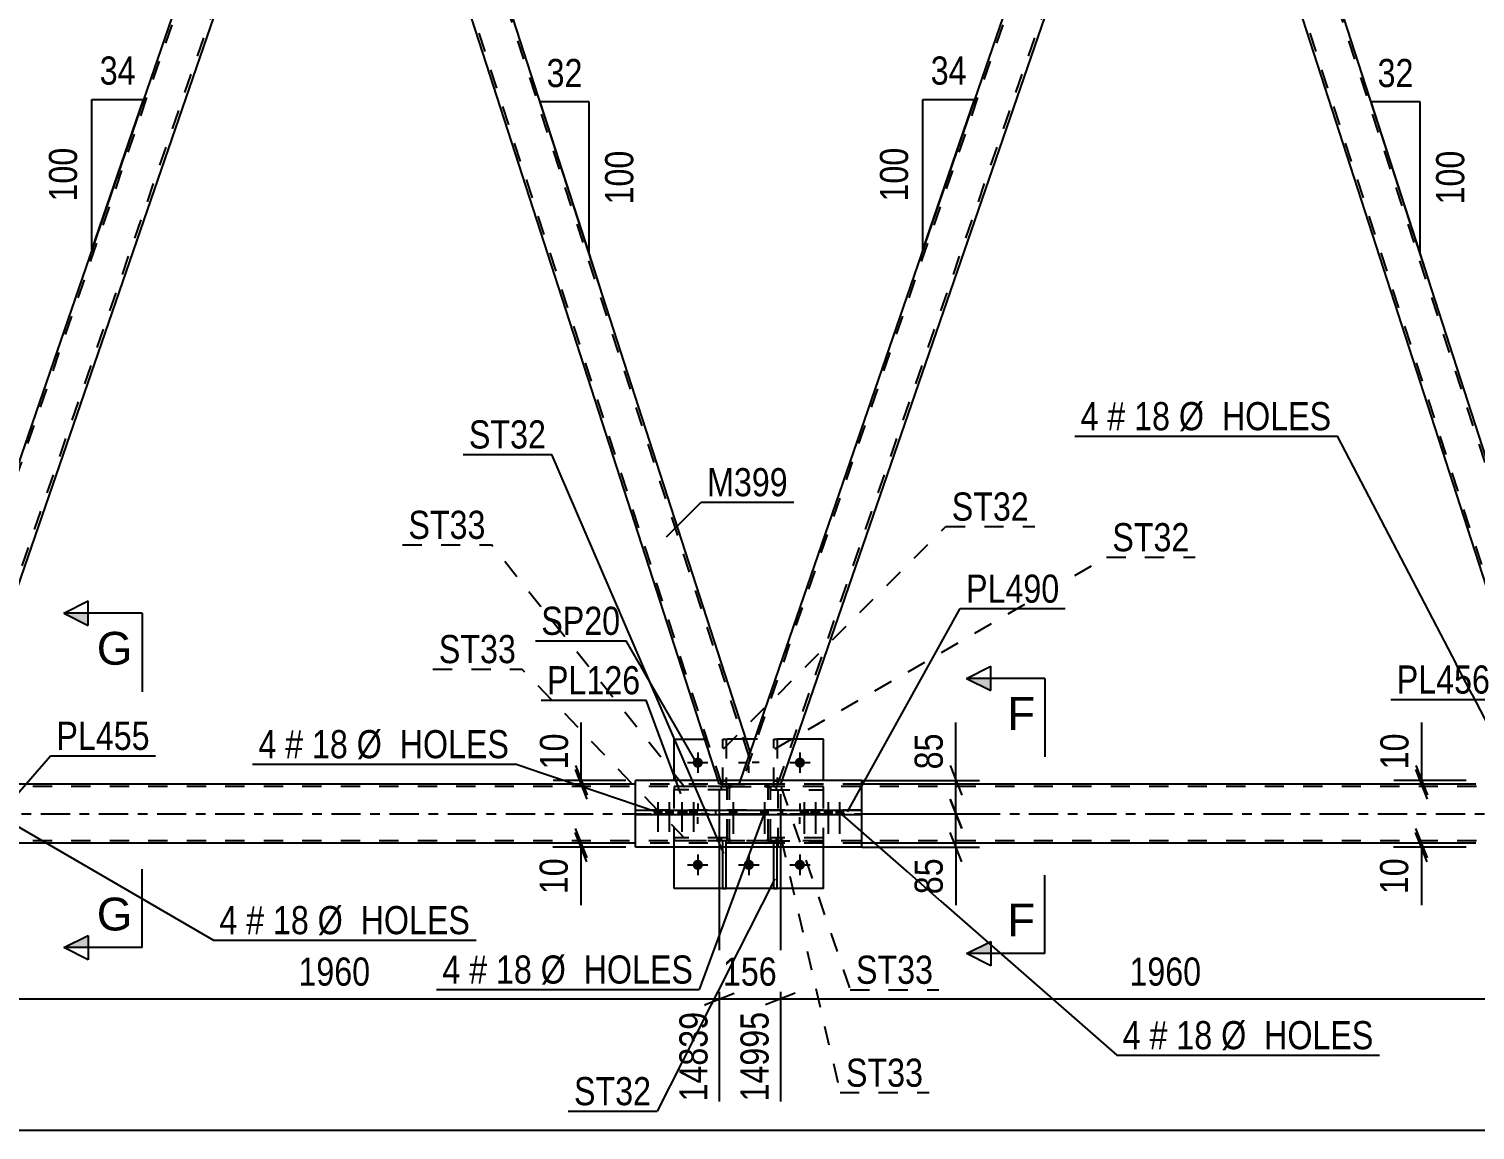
# Model space of a CAD drawing. Header units: millimetres. Extents: x -110 to 731, y -430 to 164.
# Drawn here: x 432 to 579.3, y -159 to -46.9 of the extents above; entities that cross this region are included whole.
import ezdxf

# ---------------------------------------------------------------- set-up
doc = ezdxf.new("R2010")
doc.units = ezdxf.units.MM
doc.linetypes.add('DXK_LINE_DOT2', pattern=[3.9198, 1.9599, -1.9599])
doc.linetypes.add('DXK_LINE_DOT3', pattern=[5.9187, 2.979, -0.9799, 0.9799, -0.9799])
doc.styles.add('Arial', font='ARIAL.TTF', dxfattribs={"height": 0.2})
doc.styles.add('Arial Narrow', font='ARIALN.TTF', dxfattribs={"height": 0.2})

# ---------------------------------------------------------------- blocks, each defined once
blk = doc.blocks.new('Part-570343290-41626 - 41617')
at = {"color": 7, "linetype": 'DXK_LINE_DOT2'}
for p, q in [((461.89, -2), (419.97, -123.78)), ((423.69, -123.78), (465.61, -2)), ((461.5, -2.41), (461.64, -2)), ((461.64, -2), (465.87, -2)), ((465.87, -2), (464.38, -6.32)), ((420.85, -120.47), (419.71, -123.78)), ((424.08, -123.38), (423.94, -123.78)), ((423.94, -123.78), (419.71, -123.78))]:
    blk.add_line(p, q, dxfattribs=at)
at = {"color": 2, "linetype": 'Continuous'}
for p, q in [((461.5, -2.41), (420.85, -120.47)), ((464.38, -6.32), (424.08, -123.38))]:
    blk.add_line(p, q, dxfattribs=at)
blk = doc.blocks.new('Part-570343290-41627 - 41617')
at = {"color": 2, "linetype": 'Continuous'}
for p, q in [((465.73, -2.41), (464.38, -6.32)), ((505.46, -120.47), (467.32, -2.41)), ((502.2, -123.38), (464.38, -6.32)), ((505.46, -120.47), (505.3, -120.94)), ((505.3, -120.94), (504.46, -123.38))]:
    blk.add_line(p, q, dxfattribs=at)
at = {"color": 7, "linetype": 'DXK_LINE_DOT2'}
for p, q in [((465.87, -2), (465.73, -2.41)), ((467.19, -2), (465.87, -2)), ((505.33, -120.85), (466.93, -2)), ((467.32, -2.41), (467.19, -2)), ((502.58, -123.78), (464.51, -5.95)), ((505.3, -120.94), (505.44, -120.53)), ((502.33, -123.78), (502.2, -123.38)), ((504.46, -123.38), (504.32, -123.78)), ((504.32, -123.78), (502.33, -123.78))]:
    blk.add_line(p, q, dxfattribs=at)
blk = doc.blocks.new('Part-570343290-41628 - 41617')
at = {"color": 7, "linetype": 'DXK_LINE_DOT2'}
for p, q in [((546.5, -2), (504.57, -123.78)), ((508.3, -123.78), (550.22, -2)), ((546.11, -2.41), (546.25, -2)), ((546.25, -2), (550.48, -2)), ((550.48, -2), (548.99, -6.32)), ((505.46, -120.47), (504.32, -123.78)), ((508.69, -123.38), (508.55, -123.78)), ((508.55, -123.78), (504.32, -123.78))]:
    blk.add_line(p, q, dxfattribs=at)
at = {"color": 2, "linetype": 'Continuous'}
for p, q in [((546.11, -2.41), (505.46, -120.47)), ((548.99, -6.32), (508.69, -123.38))]:
    blk.add_line(p, q, dxfattribs=at)
blk = doc.blocks.new('Part-570343290-41629 - 41617')
at = {"color": 2, "linetype": 'Continuous'}
for p, q in [((550.34, -2.41), (548.99, -6.32)), ((590.07, -120.47), (551.93, -2.41)), ((586.81, -123.38), (548.99, -6.32)), ((590.07, -120.47), (589.91, -120.94)), ((589.91, -120.94), (589.07, -123.38))]:
    blk.add_line(p, q, dxfattribs=at)
at = {"color": 7, "linetype": 'DXK_LINE_DOT2'}
for p, q in [((550.48, -2), (550.34, -2.41)), ((551.79, -2), (550.48, -2)), ((589.94, -120.85), (551.54, -2)), ((551.93, -2.41), (551.79, -2)), ((587.19, -123.78), (549.12, -5.95)), ((589.91, -120.94), (590.05, -120.53)), ((586.94, -123.78), (586.81, -123.38)), ((589.07, -123.38), (588.93, -123.78)), ((588.93, -123.78), (586.94, -123.78))]:
    blk.add_line(p, q, dxfattribs=at)
blk = doc.blocks.new('Part-570343290-41744 - 41617')
at = {"color": 7, "linetype": 'DXK_LINE_DOT2'}
for p, q in [((508.34, -123.38), (502.34, -123.38)), ((502.34, -130.18), (502.34, -123.38)), ((508.34, -130.18), (508.34, -123.38)), ((508.34, -130.18), (502.34, -130.18))]:
    blk.add_line(p, q, dxfattribs=at)
blk = doc.blocks.new('Part-570343290-41633 - 41617')
at = {"color": 7, "linetype": 'DXK_LINE_DOT2'}
for p, q in [((657.82, -124.02), (-46.17, -124.02)), ((516.86, -123.78), (493.8, -123.78)), ((657.82, -129.54), (-46.17, -129.54)), ((516.86, -129.78), (493.8, -129.78))]:
    blk.add_line(p, q, dxfattribs=at)
at = {"color": 2, "linetype": 'Continuous'}
for p, q in [((493.8, -123.78), (430.74, -123.78)), ((579.37, -123.78), (516.86, -123.78)), ((493.8, -129.78), (430.74, -129.78)), ((579.37, -129.78), (516.86, -129.78))]:
    blk.add_line(p, q, dxfattribs=at)
at = {"color": 7, "linetype": 'DXK_LINE_DOT3'}
blk.add_line((-46.17, -126.78), (657.82, -126.78), dxfattribs=at)
blk = doc.blocks.new('Bolt-570343290-41828 - 41617')
at = {"linetype": 'Continuous'}
for points in [[(511.33, -126.41), (510.61, -126.41), (510.61, -126.89), (511.33, -126.89)], [(512.5, -126.41), (511.78, -126.41), (511.78, -126.89), (512.5, -126.89)], [(513.78, -126.41), (513.06, -126.41), (513.06, -126.89), (513.78, -126.89)], [(514.94, -126.41), (514.22, -126.41), (514.22, -126.89), (514.94, -126.89)]]:
    blk.add_hatch(color=1, dxfattribs=at).paths.add_polyline_path(points)
at = {"color": 1, "linetype": 'Continuous'}
for p, q in [((510.61, -126.41), (510.61, -126.89)), ((510.97, -125.61), (510.97, -128.81)), ((511.33, -126.41), (511.33, -126.89)), ((511.78, -126.41), (511.78, -126.89)), ((512.14, -125.61), (512.14, -128.81)), ((512.5, -126.41), (512.5, -126.89)), ((513.06, -126.41), (513.06, -126.89)), ((513.42, -125.61), (513.42, -128.81)), ((513.78, -126.41), (513.78, -126.89)), ((514.22, -126.41), (514.22, -126.89)), ((514.58, -125.61), (514.58, -128.81)), ((514.94, -126.41), (514.94, -126.89))]:
    blk.add_line(p, q, dxfattribs=at)
blk = doc.blocks.new('Part-570343290-41699 - 41617')
at = {"color": 2, "linetype": 'Continuous'}
for p, q in [((516.86, -123.38), (493.8, -123.38)), ((493.8, -126.41), (493.8, -123.38)), ((516.86, -126.41), (516.86, -123.38)), ((493.8, -130.18), (493.8, -126.89)), ((516.86, -130.18), (516.86, -126.89)), ((516.86, -130.18), (493.8, -130.18))]:
    blk.add_line(p, q, dxfattribs=at)
at = {"color": 7, "linetype": 'DXK_LINE_DOT2'}
for p, q in [((493.8, -126.89), (493.8, -126.41)), ((516.86, -126.89), (516.86, -126.41))]:
    blk.add_line(p, q, dxfattribs=at)
blk = doc.blocks.new('Part-570343290-41660 - 41617')
at = {"color": 7, "linetype": 'DXK_LINE_DOT2'}
for p, q in [((503.14, -124.26), (503.18, -124.08)), ((503.18, -124.08), (503.14, -124.26)), ((503.14, -129.3), (503.14, -124.26)), ((503.38, -124.26), (503.4, -124.17)), ((503.38, -129.3), (503.38, -124.26)), ((503.4, -124.17), (503.45, -124.09)), ((503.44, -123.82), (503.62, -123.78)), ((503.62, -123.78), (503.44, -123.82)), ((503.45, -124.09), (503.53, -124.04)), ((503.53, -124.04), (503.62, -124.02)), ((507.06, -123.78), (503.62, -123.78)), ((503.62, -124.02), (507.06, -124.02)), ((507.06, -123.78), (507.25, -123.82)), ((507.25, -123.82), (507.06, -123.78)), ((507.06, -124.02), (507.15, -124.04)), ((507.15, -124.04), (507.23, -124.09)), ((507.23, -124.09), (507.28, -124.17)), ((507.28, -124.17), (507.3, -124.26)), ((507.3, -129.3), (507.3, -124.26)), ((507.51, -124.08), (507.54, -124.26)), ((507.54, -124.26), (507.51, -124.08)), ((507.54, -129.3), (507.54, -124.26)), ((503.18, -129.49), (503.14, -129.3)), ((503.14, -129.3), (503.18, -129.49)), ((503.4, -129.4), (503.38, -129.3)), ((503.45, -129.47), (503.4, -129.4)), ((503.53, -129.53), (503.45, -129.47)), ((503.62, -129.54), (503.53, -129.53)), ((507.06, -129.54), (503.62, -129.54)), ((507.15, -129.52), (507.06, -129.54)), ((507.23, -129.47), (507.15, -129.52)), ((507.28, -129.39), (507.23, -129.47)), ((507.3, -129.3), (507.28, -129.39)), ((507.54, -129.3), (507.51, -129.49)), ((507.51, -129.49), (507.54, -129.3)), ((503.62, -129.78), (503.44, -129.75)), ((503.44, -129.75), (503.62, -129.78)), ((507.06, -129.78), (503.62, -129.78)), ((507.25, -129.75), (507.06, -129.78)), ((507.06, -129.78), (507.25, -129.75))]:
    blk.add_line(p, q, dxfattribs=at)
at = {"color": 7, "linetype": 'DXK_LINE_DOT3'}
blk.add_line((505.34, -126.78), (505.34, -126.78), dxfattribs=at)
at = {"color": 7, "linetype": 'DXK_LINE_DOT2'}
for centre, start, end in [((503.62, -124.26), 112.5057, 157.5057), ((503.62, -124.26), 112.5057, 157.5057), ((507.06, -124.26), 22.5057, 67.5057), ((507.06, -124.26), 22.5057, 67.5057), ((503.62, -129.3), 202.5057, 247.5057), ((503.62, -129.3), 202.5057, 247.5057), ((507.06, -129.3), 292.5057, 337.5057), ((507.06, -129.3), 292.5057, 337.5057)]:
    blk.add_arc(centre, 0.48, start, end, dxfattribs=at)
blk = doc.blocks.new('Part-570343290-41662 - 41617')
at = {"color": 7, "linetype": 'DXK_LINE_DOT2'}
for p, q in [((503.02, -129.55), (502.7, -129.55)), ((502.7, -130.18), (502.7, -129.55)), ((503.02, -130.18), (503.02, -129.55)), ((502.7, -130.15), (503.02, -130.15))]:
    blk.add_line(p, q, dxfattribs=at)
at = {"color": 2, "linetype": 'Continuous'}
for p, q in [((502.7, -134.38), (502.7, -130.18)), ((503.02, -134.38), (503.02, -130.18)), ((502.7, -134.38), (503.02, -134.38))]:
    blk.add_line(p, q, dxfattribs=at)
blk = doc.blocks.new('Part-570343290-41663 - 41617')
at = {"color": 7, "linetype": 'DXK_LINE_DOT2'}
for p, q in [((508.22, -129.55), (507.9, -129.55)), ((507.9, -130.18), (507.9, -129.55)), ((508.22, -130.18), (508.22, -129.55)), ((507.9, -130.15), (508.22, -130.15))]:
    blk.add_line(p, q, dxfattribs=at)
at = {"color": 2, "linetype": 'Continuous'}
for p, q in [((507.9, -134.38), (507.9, -130.18)), ((508.22, -134.38), (508.22, -130.18)), ((507.9, -134.38), (508.22, -134.38))]:
    blk.add_line(p, q, dxfattribs=at)
blk = doc.blocks.new('Part-570343290-41664 - 41617')
at = {"color": 7, "linetype": 'DXK_LINE_DOT2'}
for p, q in [((502.7, -124.03), (502.7, -119.18)), ((502.7, -119.18), (503.02, -119.18)), ((503.02, -119.18), (503.02, -124.03)), ((502.7, -123.43), (503.02, -123.43)), ((503.02, -124.03), (502.7, -124.03))]:
    blk.add_line(p, q, dxfattribs=at)
blk = doc.blocks.new('Part-570343290-41665 - 41617')
at = {"color": 7, "linetype": 'DXK_LINE_DOT2'}
for p, q in [((507.9, -124.03), (507.9, -119.18)), ((507.9, -119.18), (508.22, -119.18)), ((508.22, -119.18), (508.22, -124.03)), ((507.9, -123.43), (508.22, -123.43)), ((508.22, -124.03), (507.9, -124.03))]:
    blk.add_line(p, q, dxfattribs=at)
blk = doc.blocks.new('Part-570343290-41666 - 41617')
at = {"color": 7, "linetype": 'DXK_LINE_DOT2'}
for p, q in [((503.14, -129.22), (497.74, -129.22)), ((497.74, -129.22), (497.74, -129.54)), ((503.14, -129.54), (497.74, -129.54)), ((502.54, -129.54), (502.54, -129.22)), ((503.14, -129.54), (503.14, -129.22))]:
    blk.add_line(p, q, dxfattribs=at)
blk = doc.blocks.new('Part-570343290-41667 - 41617')
at = {"color": 7, "linetype": 'DXK_LINE_DOT2'}
for p, q in [((503.14, -124.02), (497.74, -124.02)), ((497.74, -124.02), (497.74, -124.34)), ((503.14, -124.34), (497.74, -124.34)), ((502.54, -124.34), (502.54, -124.02)), ((503.14, -124.34), (503.14, -124.02))]:
    blk.add_line(p, q, dxfattribs=at)
blk = doc.blocks.new('Part-570343290-41668 - 41617')
at = {"color": 7, "linetype": 'DXK_LINE_DOT2'}
for p, q in [((512.94, -129.22), (507.54, -129.22)), ((507.54, -129.22), (507.54, -129.54)), ((507.54, -129.54), (512.94, -129.54)), ((508.14, -129.54), (508.14, -129.22)), ((512.94, -129.54), (512.94, -129.22))]:
    blk.add_line(p, q, dxfattribs=at)
blk = doc.blocks.new('Part-570343290-41669 - 41617')
at = {"color": 7, "linetype": 'DXK_LINE_DOT2'}
for p, q in [((512.94, -124.02), (507.54, -124.02)), ((507.54, -124.02), (507.54, -124.34)), ((507.54, -124.34), (512.94, -124.34)), ((508.14, -124.34), (508.14, -124.02)), ((512.94, -124.34), (512.94, -124.02))]:
    blk.add_line(p, q, dxfattribs=at)
blk = doc.blocks.new('Part-570343290-41670 - 41617')
at = {"color": 2, "linetype": 'Continuous'}
for p, q in [((497.74, -123.38), (497.74, -119.18)), ((497.74, -119.18), (500.84, -119.18)), ((505.9, -119.18), (505.05, -119.18)), ((512.94, -119.18), (510.14, -119.18)), ((512.94, -123.38), (512.94, -119.18)), ((497.74, -134.38), (497.74, -130.18)), ((512.94, -134.38), (512.94, -130.18)), ((512.94, -134.38), (497.74, -134.38))]:
    blk.add_line(p, q, dxfattribs=at)
at = {"color": 7, "linetype": 'DXK_LINE_DOT2'}
for p, q in [((505.05, -119.18), (500.84, -119.18)), ((510.14, -119.18), (505.9, -119.18)), ((497.74, -130.18), (497.74, -123.38)), ((512.94, -130.18), (512.94, -123.38))]:
    blk.add_line(p, q, dxfattribs=at)
blk = doc.blocks.new('Bolt-570343290-41826 - 41617')
at = {"linetype": 'Continuous'}
for points in [[(496.44, -126.41), (495.72, -126.41), (495.72, -126.89), (496.44, -126.89)], [(497.6, -126.41), (496.88, -126.41), (496.88, -126.89), (497.6, -126.89)], [(498.88, -126.41), (498.16, -126.41), (498.16, -126.89), (498.88, -126.89)], [(500.05, -126.41), (499.33, -126.41), (499.33, -126.89), (500.05, -126.89)]]:
    blk.add_hatch(color=1, dxfattribs=at).paths.add_polyline_path(points)
at = {"color": 1, "linetype": 'Continuous'}
for p, q in [((495.72, -126.41), (495.72, -126.89)), ((496.08, -125.61), (496.08, -128.61)), ((496.44, -126.41), (496.44, -126.89)), ((496.88, -126.41), (496.88, -126.89)), ((497.24, -125.61), (497.24, -128.61)), ((497.6, -126.41), (497.6, -126.89)), ((498.16, -126.41), (498.16, -126.89)), ((498.52, -125.61), (498.52, -128.61)), ((498.88, -126.41), (498.88, -126.89)), ((499.33, -126.41), (499.33, -126.89)), ((499.69, -125.61), (499.69, -128.61)), ((500.05, -126.41), (500.05, -126.89))]:
    blk.add_line(p, q, dxfattribs=at)
blk = doc.blocks.new('Part-570343290-41759 - 41617')
at = {"color": 2, "linetype": 'Continuous'}
for p, q in [((493.8, -126.41), (493.8, -126.41)), ((493.8, -126.41), (498.99, -126.41)), ((493.8, -126.89), (493.8, -126.41)), ((498.99, -126.41), (501.93, -126.41)), ((498.99, -126.41), (498.99, -126.89)), ((501.93, -126.41), (508.73, -126.41)), ((501.93, -126.41), (501.93, -126.89)), ((508.73, -126.41), (511.67, -126.41)), ((508.73, -126.41), (508.73, -126.89)), ((511.67, -126.41), (516.86, -126.41)), ((511.67, -126.41), (511.67, -126.89)), ((516.86, -126.89), (516.86, -126.41)), ((498.99, -126.89), (493.8, -126.89)), ((516.86, -126.89), (498.99, -126.89)), ((501.93, -126.89), (498.99, -126.89)), ((508.73, -126.89), (501.93, -126.89)), ((511.67, -126.89), (508.73, -126.89)), ((516.86, -126.89), (511.67, -126.89))]:
    blk.add_line(p, q, dxfattribs=at)
at = {"color": 7, "linetype": 'DXK_LINE_DOT2'}
for p, q in [((516.86, -126.41), (493.8, -126.41)), ((516.86, -126.41), (516.86, -126.41)), ((493.8, -126.89), (493.8, -126.89)), ((498.99, -126.89), (493.8, -126.89)), ((516.86, -126.89), (516.86, -126.89)), ((516.86, -126.89), (516.86, -126.89))]:
    blk.add_line(p, q, dxfattribs=at)
blk = doc.blocks.new('Bolt-570343290-41767 - 41617')
at = {"linetype": 'Continuous'}
for points in [[(500.66, -121.58, -1), (499.62, -121.58, -1)], [(511.06, -121.58, -1), (510.02, -121.58, -1)], [(500.66, -131.98, -1), (499.62, -131.98, -1)], [(505.86, -131.98, -1), (504.82, -131.98, -1)], [(511.06, -131.98, -1), (510.02, -131.98, -1)]]:
    blk.add_hatch(color=1, dxfattribs=at).paths.add_polyline_path(points)
at = {"color": 1, "linetype": 'Continuous'}
for p, q in [((500.14, -120.54), (500.14, -122.62)), ((505.34, -120.54), (505.34, -121.24)), ((510.54, -120.54), (510.54, -122.62)), ((499.1, -121.58), (501.18, -121.58)), ((504.3, -121.58), (504.99, -121.58)), ((505.34, -122.62), (505.34, -121.93)), ((506.38, -121.58), (505.69, -121.58)), ((509.5, -121.58), (511.58, -121.58)), ((500.14, -125.74), (500.14, -126.44)), ((510.54, -125.74), (510.54, -126.44)), ((499.1, -126.78), (499.79, -126.78)), ((500.14, -127.82), (500.14, -127.13)), ((501.18, -126.78), (500.49, -126.78)), ((509.5, -126.78), (510.19, -126.78)), ((510.54, -127.82), (510.54, -127.13)), ((511.58, -126.78), (510.89, -126.78)), ((500.14, -130.94), (500.14, -133.02)), ((505.34, -130.94), (505.34, -133.02)), ((510.54, -130.94), (510.54, -133.02)), ((499.1, -131.98), (501.18, -131.98)), ((504.3, -131.98), (506.38, -131.98)), ((509.5, -131.98), (511.58, -131.98))]:
    blk.add_line(p, q, dxfattribs=at)
blk = doc.blocks.new('Bolt-570343290-41827 - 41617')
at = {"linetype": 'Continuous'}
for points in [[(504.09, -126.41), (503.37, -126.41), (503.37, -126.89), (504.09, -126.89)], [(504.09, -126.41), (503.37, -126.41), (503.37, -126.89), (504.09, -126.89)], [(507.29, -126.41), (506.57, -126.41), (506.57, -126.89), (507.29, -126.89)], [(507.29, -126.41), (506.57, -126.41), (506.57, -126.89), (507.29, -126.89)]]:
    blk.add_hatch(color=1, dxfattribs=at).paths.add_polyline_path(points)
at = {"color": 1, "linetype": 'Continuous'}
for p, q in [((503.37, -126.41), (503.37, -126.89)), ((503.37, -126.41), (503.37, -126.89)), ((503.73, -125.61), (503.73, -128.81)), ((503.73, -125.61), (503.73, -128.81)), ((504.09, -126.41), (504.09, -126.89)), ((504.09, -126.41), (504.09, -126.89)), ((506.57, -126.41), (506.57, -126.89)), ((506.57, -126.41), (506.57, -126.89)), ((506.93, -125.61), (506.93, -128.81)), ((506.93, -125.61), (506.93, -128.81)), ((507.29, -126.41), (507.29, -126.89)), ((507.29, -126.41), (507.29, -126.89))]:
    blk.add_line(p, q, dxfattribs=at)
blk = doc.blocks.new('AngleDimension-570343290-62229 - 41617')
at = {"color": 7, "linetype": 'Continuous'}
for p, q in [((573.68, -54.31), (568.7, -54.31)), ((573.68, -69.73), (568.7, -54.31)), ((573.68, -69.73), (573.68, -54.31)), ((574.74, -73.02), (573.68, -69.73))]:
    blk.add_line(p, q, dxfattribs=at)
at = {"color": 0}
for points in [[(573.62, -53.41), (573.62, -49.21), (568.76, -49.21), (568.76, -53.41)], [(578.78, -58.68), (574.58, -58.68), (574.58, -65.36), (578.78, -65.36)]]:
    blk.add_wipeout(points, dxfattribs=at)
at = {"color": 3, "style": 'Arial Narrow'}
blk.add_text('32', height=2.863, dxfattribs=at).set_placement((569.36, -52.81))
blk.add_text('100', height=2.863, rotation=90.0002, dxfattribs=at).set_placement((578.18, -64.76))
blk = doc.blocks.new('StraightDimension-570343290-65289 - 41617')
at = {"color": 7, "linetype": 'Continuous'}
for p, q in [((423.94, -124.78), (423.94, -156.07)), ((502.33, -124.78), (502.33, -156.07)), ((425.44, -145.03), (422.44, -146.23)), ((423.94, -145.63), (502.33, -145.63)), ((500.83, -146.23), (503.83, -145.03))]:
    blk.add_line(p, q, dxfattribs=at)
at = {"color": 0}
blk.add_wipeout([(467.39, -144.88), (467.39, -140.68), (458.88, -140.68), (458.88, -144.88)], dxfattribs=at)
at = {"color": 3, "style": 'Arial Narrow'}
blk.add_text('1960', height=2.863, dxfattribs=at).set_placement((459.48, -144.28))
at = {"color": 0, "linetype": 'Continuous'}
blk.add_wipeout([(501.73, -146.33), (497.53, -146.33), (497.53, -156.67), (501.73, -156.67)], dxfattribs=at)
at = {"color": 3, "linetype": 'Continuous', "style": 'Arial Narrow'}
blk.add_text('14839', height=2.863, rotation=90.0002, dxfattribs=at).set_placement((501.13, -156.07))
blk = doc.blocks.new('StraightDimension-570343290-62662 - 41617')
at = {"color": 7, "linetype": 'Continuous'}
for p, q in [((526.43, -123.38), (526.43, -117.48)), ((526.43, -123.38), (526.43, -117.48)), ((525.83, -121.88), (527.03, -124.88)), ((516.88, -123.38), (528.83, -123.38)), ((526.43, -126.78), (526.43, -123.38)), ((527.03, -128.28), (525.83, -125.28)), ((516.88, -126.78), (528.83, -126.78))]:
    blk.add_line(p, q, dxfattribs=at)
at = {"color": 0}
blk.add_wipeout([(525.68, -118), (521.48, -118), (521.48, -122.86), (525.68, -122.86)], dxfattribs=at)
at = {"color": 3, "style": 'Arial Narrow'}
blk.add_text('85', height=2.863, rotation=90.0002, dxfattribs=at).set_placement((525.08, -122.26))
blk = doc.blocks.new('StraightDimension-570343290-62724 - 41617')
at = {"color": 7, "linetype": 'Continuous'}
for p, q in [((573.22, -128.28), (574.42, -131.28)), ((574.42, -131.68), (573.22, -128.68)), ((578.37, -129.78), (570.97, -129.78)), ((578.37, -130.18), (570.97, -130.18)), ((573.82, -130.18), (573.82, -129.78)), ((573.82, -130.18), (573.82, -136.09)), ((573.82, -130.18), (573.82, -136.09))]:
    blk.add_line(p, q, dxfattribs=at)
at = {"color": 0}
blk.add_wipeout([(573.07, -130.71), (568.87, -130.71), (568.87, -135.57), (573.07, -135.57)], dxfattribs=at)
at = {"color": 3, "style": 'Arial Narrow'}
blk.add_text('10', height=2.863, rotation=90.0002, dxfattribs=at).set_placement((572.47, -134.97))
blk = doc.blocks.new('AngleDimension-570343290-62201 - 41617')
at = {"color": 7, "linetype": 'Continuous'}
for p, q in [((489.07, -54.31), (484.09, -54.31)), ((489.07, -69.73), (484.09, -54.31)), ((489.07, -69.73), (489.07, -54.31)), ((490.13, -73.02), (489.07, -69.73))]:
    blk.add_line(p, q, dxfattribs=at)
at = {"color": 0}
for points in [[(489.01, -53.41), (489.01, -49.21), (484.15, -49.21), (484.15, -53.41)], [(494.17, -58.68), (489.97, -58.68), (489.97, -65.36), (494.17, -65.36)]]:
    blk.add_wipeout(points, dxfattribs=at)
at = {"color": 3, "style": 'Arial Narrow'}
blk.add_text('32', height=2.863, dxfattribs=at).set_placement((484.75, -52.81))
blk.add_text('100', height=2.863, rotation=90.0002, dxfattribs=at).set_placement((493.57, -64.76))
blk = doc.blocks.new('AngleDimension-570343290-62203 - 41617')
at = {"color": 7, "linetype": 'Continuous'}
for p, q in [((438.44, -54.06), (443.71, -54.06)), ((438.44, -69.38), (443.71, -54.06)), ((438.44, -69.38), (438.44, -54.06)), ((441.28, -61.12), (443.71, -54.06))]:
    blk.add_line(p, q, dxfattribs=at)
at = {"color": 0}
for points in [[(443.51, -53.16), (443.51, -48.96), (438.65, -48.96), (438.65, -53.16)], [(437.54, -58.38), (433.34, -58.38), (433.34, -65.06), (437.54, -65.06)]]:
    blk.add_wipeout(points, dxfattribs=at)
at = {"color": 3, "style": 'Arial Narrow'}
blk.add_text('34', height=2.863, dxfattribs=at).set_placement((439.25, -52.56))
blk.add_text('100', height=2.863, rotation=90.0002, dxfattribs=at).set_placement((436.94, -64.46))
blk = doc.blocks.new('StraightDimension-570343290-65287 - 41617')
at = {"color": 7, "linetype": 'Continuous'}
for p, q in [((508.55, -124.78), (508.55, -156.07)), ((586.94, -124.78), (586.94, -156.07)), ((510.05, -145.03), (507.05, -146.23)), ((508.55, -145.63), (586.94, -145.63)), ((585.44, -146.23), (588.44, -145.03))]:
    blk.add_line(p, q, dxfattribs=at)
at = {"color": 0}
blk.add_wipeout([(552, -144.88), (552, -140.68), (543.49, -140.68), (543.49, -144.88)], dxfattribs=at)
at = {"color": 3, "style": 'Arial Narrow'}
blk.add_text('1960', height=2.863, dxfattribs=at).set_placement((544.09, -144.28))
at = {"color": 0, "linetype": 'Continuous'}
blk.add_wipeout([(586.34, -146.33), (582.14, -146.33), (582.14, -156.67), (586.34, -156.67)], dxfattribs=at)
at = {"color": 3, "linetype": 'Continuous', "style": 'Arial Narrow'}
blk.add_text('16955', height=2.863, rotation=90.0002, dxfattribs=at).set_placement((585.74, -156.07))
blk = doc.blocks.new('StraightDimension-570343290-65288 - 41617')
at = {"color": 7, "linetype": 'Continuous'}
for p, q in [((502.33, -124.78), (502.33, -156.07)), ((508.55, -124.78), (508.55, -156.07)), ((500.83, -146.23), (503.83, -145.03)), ((502.33, -145.63), (508.55, -145.63)), ((510.05, -145.03), (507.05, -146.23))]:
    blk.add_line(p, q, dxfattribs=at)
at = {"color": 0}
blk.add_wipeout([(508.78, -144.88), (508.78, -140.68), (502.1, -140.68), (502.1, -144.88)], dxfattribs=at)
at = {"color": 0, "linetype": 'Continuous'}
blk.add_wipeout([(507.95, -146.33), (503.75, -146.33), (503.75, -156.67), (507.95, -156.67)], dxfattribs=at)
at = {"color": 3, "style": 'Arial Narrow'}
blk.add_text('156', height=2.863, dxfattribs=at).set_placement((502.7, -144.28))
at = {"color": 3, "linetype": 'Continuous', "style": 'Arial Narrow'}
blk.add_text('14995', height=2.863, rotation=90.0002, dxfattribs=at).set_placement((507.35, -156.07))
blk = doc.blocks.new('StraightDimension-570343290-62660 - 41617')
at = {"color": 7, "linetype": 'Continuous'}
for p, q in [((525.83, -125.28), (527.03, -128.28)), ((516.88, -126.78), (528.83, -126.78)), ((526.43, -130.18), (526.43, -126.78)), ((527.03, -131.68), (525.83, -128.68)), ((516.88, -130.18), (528.83, -130.18)), ((526.43, -130.18), (526.43, -136.09)), ((526.43, -130.18), (526.43, -136.09))]:
    blk.add_line(p, q, dxfattribs=at)
at = {"color": 0}
blk.add_wipeout([(525.68, -130.71), (521.48, -130.71), (521.48, -135.57), (525.68, -135.57)], dxfattribs=at)
at = {"color": 3, "style": 'Arial Narrow'}
blk.add_text('85', height=2.863, rotation=90.0002, dxfattribs=at).set_placement((525.08, -134.97))
blk = doc.blocks.new('AngleDimension-570343290-62231 - 41617')
at = {"color": 7, "linetype": 'Continuous'}
for p, q in [((523.05, -54.06), (528.32, -54.06)), ((523.05, -69.38), (528.32, -54.06)), ((523.05, -69.38), (523.05, -54.06)), ((525.89, -61.12), (528.32, -54.06))]:
    blk.add_line(p, q, dxfattribs=at)
at = {"color": 0}
for points in [[(528.11, -53.16), (528.11, -48.96), (523.26, -48.96), (523.26, -53.16)], [(522.15, -58.38), (517.95, -58.38), (517.95, -65.06), (522.15, -65.06)]]:
    blk.add_wipeout(points, dxfattribs=at)
at = {"color": 3, "style": 'Arial Narrow'}
blk.add_text('34', height=2.863, dxfattribs=at).set_placement((523.86, -52.56))
blk.add_text('100', height=2.863, rotation=90.0002, dxfattribs=at).set_placement((521.55, -64.46))
blk = doc.blocks.new('StraightDimension-570343290-62275 - 41617')
at = {"color": 7, "linetype": 'Continuous'}
blk.add_line((-55.67, -158.98), (689.37, -158.98), dxfattribs=at)
blk = doc.blocks.new('StraightDimension-570343290-62663 - 41617')
at = {"color": 7, "linetype": 'Continuous'}
for p, q in [((487.65, -128.28), (488.85, -131.28)), ((488.85, -131.68), (487.65, -128.68)), ((492.8, -129.78), (485.4, -129.78)), ((492.8, -130.18), (485.4, -130.18)), ((488.25, -130.18), (488.25, -129.78)), ((488.25, -130.18), (488.25, -136.09)), ((488.25, -130.18), (488.25, -136.09))]:
    blk.add_line(p, q, dxfattribs=at)
at = {"color": 0}
blk.add_wipeout([(487.5, -130.71), (483.3, -130.71), (483.3, -135.57), (487.5, -135.57)], dxfattribs=at)
at = {"color": 3, "style": 'Arial Narrow'}
blk.add_text('10', height=2.863, rotation=90.0002, dxfattribs=at).set_placement((486.9, -134.97))
blk = doc.blocks.new('StraightDimension-570343290-62665 - 41617')
at = {"color": 7, "linetype": 'Continuous'}
for p, q in [((488.28, -123.38), (488.28, -117.48)), ((488.28, -123.38), (488.28, -117.48)), ((487.68, -121.88), (488.88, -124.88)), ((492.8, -123.38), (485.43, -123.38)), ((488.88, -125.28), (487.68, -122.28)), ((488.28, -123.78), (488.28, -123.38)), ((492.8, -123.78), (485.43, -123.78))]:
    blk.add_line(p, q, dxfattribs=at)
at = {"color": 0}
blk.add_wipeout([(487.53, -118), (483.33, -118), (483.33, -122.86), (487.53, -122.86)], dxfattribs=at)
at = {"color": 3, "style": 'Arial Narrow'}
blk.add_text('10', height=2.863, rotation=90.0002, dxfattribs=at).set_placement((486.93, -122.26))
blk = doc.blocks.new('StraightDimension-570343290-62726 - 41617')
at = {"color": 7, "linetype": 'Continuous'}
for p, q in [((573.85, -123.38), (573.85, -117.48)), ((573.85, -123.38), (573.85, -117.48)), ((573.25, -121.88), (574.45, -124.88)), ((578.37, -123.38), (571, -123.38)), ((574.45, -125.28), (573.25, -122.28)), ((573.85, -123.78), (573.85, -123.38)), ((578.37, -123.78), (571, -123.78))]:
    blk.add_line(p, q, dxfattribs=at)
at = {"color": 0}
blk.add_wipeout([(573.1, -118), (568.9, -118), (568.9, -122.86), (573.1, -122.86)], dxfattribs=at)
at = {"color": 3, "style": 'Arial Narrow'}
blk.add_text('10', height=2.863, rotation=90.0002, dxfattribs=at).set_placement((572.5, -122.26))
blk = doc.blocks.new('SectionMark-570343290-88070 - 41617')
at = {"linetype": 'Continuous'}
for points in [[(529.99, -113), (529.99, -114.25), (527.49, -113)], [(529.99, -139.77), (529.99, -141.02), (527.49, -141.02)]]:
    blk.add_hatch(color=6, dxfattribs=at).paths.add_polyline_path(points)
at = {"color": 6, "linetype": 'Continuous'}
for p, q in [((527.49, -113), (529.99, -111.75)), ((529.99, -114.25), (529.99, -111.75)), ((535.49, -113), (527.49, -113)), ((527.49, -113), (529.99, -114.25)), ((535.49, -113), (535.49, -121)), ((535.49, -141.02), (535.49, -133.02)), ((527.49, -141.02), (529.99, -139.77)), ((529.99, -139.77), (529.99, -142.27)), ((535.49, -141.02), (527.49, -141.02)), ((529.99, -142.27), (527.49, -141.02))]:
    blk.add_line(p, q, dxfattribs=at)
at = {"color": 0, "linetype": 'Continuous'}
for points in [[(534.49, -118.25), (534.49, -114.75), (531.64, -114.75), (531.64, -118.25)], [(534.49, -139.27), (534.49, -135.77), (531.64, -135.77), (531.64, -139.27)]]:
    blk.add_wipeout(points, dxfattribs=at)
at = {"color": 3, "linetype": 'Continuous', "style": 'Arial'}
for p in [(531.64, -118.25), (531.64, -139.27)]:
    blk.add_text('F', height=3.34, rotation=0.0057, dxfattribs=at).set_placement(p)
blk = doc.blocks.new('Mark-570343290-58110 - 41617')
at = {"color": 0}
blk.add_wipeout([(494.29, -114.62), (494.29, -111.62), (484.79, -111.62), (484.79, -114.62)], dxfattribs=at)
blk.add_wipeout([(494.29, -114.62), (494.29, -111.62), (484.79, -111.62), (484.79, -114.62)], dxfattribs=at)
at = {"color": 30, "linetype": 'Continuous'}
for p in [(484.19, -115.22), (498.43, -124.76)]:
    blk.add_line(p, (494.89, -115.22), dxfattribs=at)
at = {"color": 3, "style": 'Arial Narrow'}
blk.add_text('PL126', height=2.863, dxfattribs=at).set_placement((484.79, -114.62))
blk = doc.blocks.new('Mark-570343290-88253 - 41617')
at = {"color": 0}
blk.add_wipeout([(550.2, -100.06), (550.2, -97.06), (542.35, -97.06), (542.35, -100.06)], dxfattribs=at)
blk.add_wipeout([(550.2, -100.06), (550.2, -97.06), (542.35, -97.06), (542.35, -100.06)], dxfattribs=at)
at = {"color": 30, "linetype": 'DXK_LINE_DOT2'}
for p, q in [((507.97, -120.16), (541.75, -100.66)), ((541.75, -100.66), (550.8, -100.66))]:
    blk.add_line(p, q, dxfattribs=at)
at = {"color": 3, "style": 'Arial Narrow'}
blk.add_text('ST32', height=2.863, dxfattribs=at).set_placement((542.35, -100.06))
blk = doc.blocks.new('SectionMark-570343290-88073 - 41617')
at = {"linetype": 'Continuous'}
for points in [[(438.08, -106.36), (438.08, -107.61), (435.58, -106.36)], [(438.08, -139.16), (438.08, -140.41), (435.58, -140.41)]]:
    blk.add_hatch(color=6, dxfattribs=at).paths.add_polyline_path(points)
at = {"color": 6, "linetype": 'Continuous'}
for p, q in [((435.58, -106.36), (438.08, -105.11)), ((438.08, -107.61), (438.08, -105.11)), ((443.58, -106.36), (435.58, -106.36)), ((435.58, -106.36), (438.08, -107.61)), ((443.58, -106.36), (443.58, -114.36)), ((443.58, -140.41), (443.58, -132.41)), ((435.58, -140.41), (438.08, -139.16)), ((438.08, -139.16), (438.08, -141.66)), ((443.58, -140.41), (435.58, -140.41)), ((438.08, -141.66), (435.58, -140.41))]:
    blk.add_line(p, q, dxfattribs=at)
at = {"color": 0, "linetype": 'Continuous'}
for points in [[(442.58, -111.61), (442.58, -108.11), (438.95, -108.11), (438.95, -111.61)], [(442.58, -138.66), (442.58, -135.16), (438.95, -135.16), (438.95, -138.66)]]:
    blk.add_wipeout(points, dxfattribs=at)
at = {"color": 3, "linetype": 'Continuous', "style": 'Arial'}
for p in [(438.95, -111.61), (438.95, -138.66)]:
    blk.add_text('G', height=3.34, rotation=0.0057, dxfattribs=at).set_placement(p)
blk = doc.blocks.new('Mark-570343290-57636 - 41617')
at = {"color": 0}
blk.add_wipeout([(509.32, -94.46), (509.32, -91.46), (501.09, -91.46), (501.09, -94.46)], dxfattribs=at)
blk.add_wipeout([(509.32, -94.46), (509.32, -91.46), (501.09, -91.46), (501.09, -94.46)], dxfattribs=at)
at = {"color": 30, "linetype": 'Continuous'}
for p, q in [((496.96, -98.6), (500.49, -95.06)), ((500.49, -95.06), (509.92, -95.06))]:
    blk.add_line(p, q, dxfattribs=at)
at = {"color": 3, "style": 'Arial Narrow'}
blk.add_text('M399', height=2.863, dxfattribs=at).set_placement((501.09, -94.46))
blk = doc.blocks.new('Mark-570343290-58103 - 41617')
at = {"color": 0}
blk.add_wipeout([(444.34, -120.28), (444.34, -117.28), (434.84, -117.28), (434.84, -120.28)], dxfattribs=at)
blk.add_wipeout([(444.34, -120.28), (444.34, -117.28), (434.84, -117.28), (434.84, -120.28)], dxfattribs=at)
at = {"color": 30, "linetype": 'Continuous'}
for p, q in [((429.28, -126.6), (434.24, -120.88)), ((434.24, -120.88), (444.94, -120.88))]:
    blk.add_line(p, q, dxfattribs=at)
at = {"color": 3, "style": 'Arial Narrow'}
blk.add_text('PL455', height=2.863, dxfattribs=at).set_placement((434.84, -120.28))
blk = doc.blocks.new('Mark-570343290-58113 - 41617')
at = {"color": 0}
blk.add_wipeout([(536.96, -105.3), (536.96, -102.3), (527.46, -102.3), (527.46, -105.3)], dxfattribs=at)
blk.add_wipeout([(536.96, -105.3), (536.96, -102.3), (527.46, -102.3), (527.46, -105.3)], dxfattribs=at)
at = {"color": 30, "linetype": 'Continuous'}
for p, q in [((515.4, -126.6), (526.86, -105.9)), ((526.86, -105.9), (537.56, -105.9))]:
    blk.add_line(p, q, dxfattribs=at)
at = {"color": 3, "style": 'Arial Narrow'}
blk.add_text('PL490', height=2.863, dxfattribs=at).set_placement((527.46, -105.3))
blk = doc.blocks.new('Mark-570343290-58120 - 41617')
at = {"color": 0}
blk.add_wipeout([(492.25, -108.57), (492.25, -105.57), (484.21, -105.57), (484.21, -108.57)], dxfattribs=at)
blk.add_wipeout([(492.25, -108.57), (492.25, -105.57), (484.21, -105.57), (484.21, -108.57)], dxfattribs=at)
at = {"color": 30, "linetype": 'Continuous'}
for p in [(483.61, -109.17), (499.85, -121.29)]:
    blk.add_line(p, (492.85, -109.17), dxfattribs=at)
at = {"color": 3, "style": 'Arial Narrow'}
blk.add_text('SP20', height=2.863, dxfattribs=at).set_placement((484.21, -108.57))
blk = doc.blocks.new('Mark-570343290-58124 - 41617')
at = {"color": 0}
blk.add_wipeout([(580.82, -114.55), (580.82, -111.55), (571.31, -111.55), (571.31, -114.55)], dxfattribs=at)
blk.add_wipeout([(580.82, -114.55), (580.82, -111.55), (571.31, -111.55), (571.31, -114.55)], dxfattribs=at)
at = {"color": 30, "linetype": 'Continuous'}
for p in [(570.71, -115.15), (583.5, -124.76)]:
    blk.add_line(p, (581.42, -115.15), dxfattribs=at)
at = {"color": 3, "style": 'Arial Narrow'}
blk.add_text('PL456', height=2.863, dxfattribs=at).set_placement((571.31, -114.55))
blk = doc.blocks.new('Mark-570343290-88277 - 41617')
at = {"color": 0}
for points in [[(457.23, -121.13), (457.23, -118.13), (455.41, -118.13), (455.41, -121.13)], [(459.96, -121.13), (459.96, -118.13), (458.13, -118.13), (458.13, -121.13)], [(464.52, -121.13), (464.52, -118.13), (460.86, -118.13), (460.86, -121.13)], [(480.95, -121.13), (480.95, -118.13), (465.42, -118.13), (465.42, -121.13)]]:
    blk.add_wipeout(points, dxfattribs=at)
for points in [[(457.23, -121.13), (457.23, -118.13), (455.41, -118.13), (455.41, -121.13)], [(459.96, -121.13), (459.96, -118.13), (458.13, -118.13), (458.13, -121.13)], [(464.52, -121.13), (464.52, -118.13), (460.86, -118.13), (460.86, -121.13)], [(480.95, -121.13), (480.95, -118.13), (465.42, -118.13), (465.42, -121.13)]]:
    blk.add_wipeout(points, dxfattribs=at)
at = {"color": 7, "linetype": 'Continuous'}
for p in [(454.81, -121.73), (496.08, -126.65)]:
    blk.add_line(p, (481.55, -121.73), dxfattribs=at)
at = {"color": 3, "style": 'Arial Narrow'}
for s, height, p in [('4', 2.86, (455.41, -121.13)), ('#', 2.86, (458.13, -121.13)), ('18', 2.863, (460.86, -121.13)), ('Ø  HOLES', 2.863, (465.42, -121.13))]:
    blk.add_text(s, height=height, dxfattribs=at).set_placement(p)
blk = doc.blocks.new('Mark-570343290-88211 - 41617')
at = {"color": 0}
blk.add_wipeout([(481.64, -111.45), (481.64, -108.45), (473.78, -108.45), (473.78, -111.45)], dxfattribs=at)
blk.add_wipeout([(481.64, -111.45), (481.64, -108.45), (473.78, -108.45), (473.78, -111.45)], dxfattribs=at)
at = {"color": 30, "linetype": 'DXK_LINE_DOT2'}
for p in [(473.18, -112.05), (498.84, -129.3)]:
    blk.add_line(p, (482.24, -112.05), dxfattribs=at)
at = {"color": 3, "style": 'Arial Narrow'}
blk.add_text('ST33', height=2.863, dxfattribs=at).set_placement((473.78, -111.45))
blk = doc.blocks.new('Mark-570343290-88220 - 41617')
at = {"color": 0}
blk.add_wipeout([(524.1, -144.09), (524.1, -141.09), (516.25, -141.09), (516.25, -144.09)], dxfattribs=at)
blk.add_wipeout([(524.1, -144.09), (524.1, -141.09), (516.25, -141.09), (516.25, -144.09)], dxfattribs=at)
at = {"color": 30, "linetype": 'DXK_LINE_DOT2'}
for p, q in [((508.63, -124.1), (515.65, -144.69)), ((515.65, -144.69), (524.7, -144.69))]:
    blk.add_line(p, q, dxfattribs=at)
at = {"color": 3, "style": 'Arial Narrow'}
blk.add_text('ST33', height=2.863, dxfattribs=at).set_placement((516.25, -144.09))
blk = doc.blocks.new('Mark-570343290-88214 - 41617')
at = {"color": 0}
blk.add_wipeout([(478.54, -98.8), (478.54, -95.8), (470.68, -95.8), (470.68, -98.8)], dxfattribs=at)
blk.add_wipeout([(478.54, -98.8), (478.54, -95.8), (470.68, -95.8), (470.68, -98.8)], dxfattribs=at)
at = {"color": 30, "linetype": 'DXK_LINE_DOT2'}
for p in [(470.08, -99.4), (498.84, -124.1)]:
    blk.add_line(p, (479.14, -99.4), dxfattribs=at)
at = {"color": 3, "style": 'Arial Narrow'}
blk.add_text('ST33', height=2.863, dxfattribs=at).set_placement((470.68, -98.8))
blk = doc.blocks.new('Mark-570343290-88217 - 41617')
at = {"color": 0}
blk.add_wipeout([(523.09, -154.57), (523.09, -151.57), (515.23, -151.57), (515.23, -154.57)], dxfattribs=at)
blk.add_wipeout([(523.09, -154.57), (523.09, -151.57), (515.23, -151.57), (515.23, -154.57)], dxfattribs=at)
at = {"color": 30, "linetype": 'DXK_LINE_DOT2'}
for p, q in [((508.63, -129.3), (514.63, -155.17)), ((514.63, -155.17), (523.69, -155.17))]:
    blk.add_line(p, q, dxfattribs=at)
at = {"color": 3, "style": 'Arial Narrow'}
blk.add_text('ST33', height=2.863, dxfattribs=at).set_placement((515.23, -154.57))
blk = doc.blocks.new('Mark-570343290-88244 - 41617')
at = {"color": 0}
blk.add_wipeout([(484.69, -89.6), (484.69, -86.6), (476.84, -86.6), (476.84, -89.6)], dxfattribs=at)
blk.add_wipeout([(484.69, -89.6), (484.69, -86.6), (476.84, -86.6), (476.84, -89.6)], dxfattribs=at)
at = {"color": 30, "linetype": 'Continuous'}
for p in [(476.24, -90.2), (502.79, -130.83)]:
    blk.add_line(p, (485.29, -90.2), dxfattribs=at)
at = {"color": 3, "style": 'Arial Narrow'}
blk.add_text('ST32', height=2.863, dxfattribs=at).set_placement((476.84, -89.6))
blk = doc.blocks.new('Mark-570343290-88247 - 41617')
at = {"color": 0}
blk.add_wipeout([(495.4, -156.45), (495.4, -153.45), (487.54, -153.45), (487.54, -156.45)], dxfattribs=at)
blk.add_wipeout([(495.4, -156.45), (495.4, -153.45), (487.54, -153.45), (487.54, -156.45)], dxfattribs=at)
at = {"color": 30, "linetype": 'Continuous'}
for p in [(507.97, -133.4), (486.94, -157.05)]:
    blk.add_line(p, (496, -157.05), dxfattribs=at)
at = {"color": 3, "style": 'Arial Narrow'}
blk.add_text('ST32', height=2.863, dxfattribs=at).set_placement((487.54, -156.45))
blk = doc.blocks.new('Mark-570343290-88250 - 41617')
at = {"color": 0}
blk.add_wipeout([(533.85, -96.94), (533.85, -93.94), (526, -93.94), (526, -96.94)], dxfattribs=at)
blk.add_wipeout([(533.85, -96.94), (533.85, -93.94), (526, -93.94), (526, -96.94)], dxfattribs=at)
at = {"color": 30, "linetype": 'DXK_LINE_DOT2'}
for p, q in [((502.77, -120.17), (525.4, -97.54)), ((525.4, -97.54), (534.45, -97.54))]:
    blk.add_line(p, q, dxfattribs=at)
at = {"color": 3, "style": 'Arial Narrow'}
blk.add_text('ST32', height=2.863, dxfattribs=at).set_placement((526, -96.94))
blk = doc.blocks.new('Mark-570343290-88276 - 41617')
at = {"color": 0}
for points in [[(453.26, -139.04), (453.26, -136.04), (451.43, -136.04), (451.43, -139.04)], [(455.99, -139.04), (455.99, -136.04), (454.16, -136.04), (454.16, -139.04)], [(460.54, -139.04), (460.54, -136.04), (456.89, -136.04), (456.89, -139.04)], [(476.97, -139.04), (476.97, -136.04), (461.44, -136.04), (461.44, -139.04)]]:
    blk.add_wipeout(points, dxfattribs=at)
for points in [[(453.26, -139.04), (453.26, -136.04), (451.43, -136.04), (451.43, -139.04)], [(455.99, -139.04), (455.99, -136.04), (454.16, -136.04), (454.16, -139.04)], [(460.54, -139.04), (460.54, -136.04), (456.89, -136.04), (456.89, -139.04)], [(476.97, -139.04), (476.97, -136.04), (461.44, -136.04), (461.44, -139.04)]]:
    blk.add_wipeout(points, dxfattribs=at)
at = {"color": 7, "linetype": 'Continuous'}
for p, q in [((428.46, -126.65), (450.83, -139.64)), ((450.83, -139.64), (477.57, -139.64))]:
    blk.add_line(p, q, dxfattribs=at)
at = {"color": 3, "style": 'Arial Narrow'}
for s, height, p in [('4', 2.86, (451.43, -139.04)), ('#', 2.86, (454.16, -139.04)), ('18', 2.863, (456.89, -139.04)), ('Ø  HOLES', 2.863, (461.44, -139.04))]:
    blk.add_text(s, height=height, dxfattribs=at).set_placement(p)
blk = doc.blocks.new('Mark-570343290-88278 - 41617')
at = {"color": 0}
for points in [[(475.97, -144.07), (475.97, -141.07), (474.14, -141.07), (474.14, -144.07)], [(478.7, -144.07), (478.7, -141.07), (476.87, -141.07), (476.87, -144.07)], [(483.25, -144.07), (483.25, -141.07), (479.6, -141.07), (479.6, -144.07)], [(499.68, -144.07), (499.68, -141.07), (484.15, -141.07), (484.15, -144.07)]]:
    blk.add_wipeout(points, dxfattribs=at)
for points in [[(475.97, -144.07), (475.97, -141.07), (474.14, -141.07), (474.14, -144.07)], [(478.7, -144.07), (478.7, -141.07), (476.87, -141.07), (476.87, -144.07)], [(483.25, -144.07), (483.25, -141.07), (479.6, -141.07), (479.6, -144.07)], [(499.68, -144.07), (499.68, -141.07), (484.15, -141.07), (484.15, -144.07)]]:
    blk.add_wipeout(points, dxfattribs=at)
at = {"color": 7, "linetype": 'Continuous'}
for p in [(506.93, -126.65), (473.54, -144.67)]:
    blk.add_line(p, (500.28, -144.67), dxfattribs=at)
at = {"color": 3, "style": 'Arial Narrow'}
for s, height, p in [('4', 2.86, (474.14, -144.07)), ('#', 2.86, (476.87, -144.07)), ('18', 2.863, (479.6, -144.07)), ('Ø  HOLES', 2.863, (484.15, -144.07))]:
    blk.add_text(s, height=height, dxfattribs=at).set_placement(p)
blk = doc.blocks.new('Mark-570343290-88279 - 41617')
at = {"color": 0}
for points in [[(545.24, -150.75), (545.24, -147.75), (543.41, -147.75), (543.41, -150.75)], [(547.97, -150.75), (547.97, -147.75), (546.14, -147.75), (546.14, -150.75)], [(552.53, -150.75), (552.53, -147.75), (548.87, -147.75), (548.87, -150.75)], [(568.95, -150.75), (568.95, -147.75), (553.43, -147.75), (553.43, -150.75)]]:
    blk.add_wipeout(points, dxfattribs=at)
for points in [[(545.24, -150.75), (545.24, -147.75), (543.41, -147.75), (543.41, -150.75)], [(547.97, -150.75), (547.97, -147.75), (546.14, -147.75), (546.14, -150.75)], [(552.53, -150.75), (552.53, -147.75), (548.87, -147.75), (548.87, -150.75)], [(568.95, -150.75), (568.95, -147.75), (553.43, -147.75), (553.43, -150.75)]]:
    blk.add_wipeout(points, dxfattribs=at)
at = {"color": 7, "linetype": 'Continuous'}
for p, q in [((514.58, -126.65), (542.81, -151.35)), ((542.81, -151.35), (569.55, -151.35))]:
    blk.add_line(p, q, dxfattribs=at)
at = {"color": 3, "style": 'Arial Narrow'}
for s, height, p in [('4', 2.86, (543.41, -150.75)), ('#', 2.86, (546.14, -150.75)), ('18', 2.863, (548.87, -150.75)), ('Ø  HOLES', 2.863, (553.43, -150.75))]:
    blk.add_text(s, height=height, dxfattribs=at).set_placement(p)
blk = doc.blocks.new('Mark-570343290-88280 - 41617')
at = {"color": 0}
for points in [[(540.94, -87.74), (540.94, -84.74), (539.12, -84.74), (539.12, -87.74)], [(543.67, -87.74), (543.67, -84.74), (541.84, -84.74), (541.84, -87.74)], [(548.23, -87.74), (548.23, -84.74), (544.57, -84.74), (544.57, -87.74)], [(564.66, -87.74), (564.66, -84.74), (549.13, -84.74), (549.13, -87.74)]]:
    blk.add_wipeout(points, dxfattribs=at)
for points in [[(540.94, -87.74), (540.94, -84.74), (539.12, -84.74), (539.12, -87.74)], [(543.67, -87.74), (543.67, -84.74), (541.84, -84.74), (541.84, -87.74)], [(548.23, -87.74), (548.23, -84.74), (544.57, -84.74), (544.57, -87.74)], [(564.66, -87.74), (564.66, -84.74), (549.13, -84.74), (549.13, -87.74)]]:
    blk.add_wipeout(points, dxfattribs=at)
at = {"color": 7, "linetype": 'Continuous'}
for p in [(538.52, -88.34), (585.26, -126.65)]:
    blk.add_line(p, (565.26, -88.34), dxfattribs=at)
at = {"color": 3, "style": 'Arial Narrow'}
for s, height, p in [('4', 2.86, (539.12, -87.74)), ('#', 2.86, (541.84, -87.74)), ('18', 2.863, (544.57, -87.74)), ('Ø  HOLES', 2.863, (549.13, -87.74))]:
    blk.add_text(s, height=height, dxfattribs=at).set_placement(p)

msp = doc.modelspace()

# ---------------------------------------------------------------- block references
for name in ['Part-570343290-41626 - 41617', 'Part-570343290-41627 - 41617', 'Part-570343290-41628 - 41617', 'Part-570343290-41629 - 41617', 'Part-570343290-41670 - 41617', 'Part-570343290-41664 - 41617', 'Part-570343290-41665 - 41617', 'Bolt-570343290-41767 - 41617', 'Part-570343290-41699 - 41617', 'Part-570343290-41744 - 41617', 'Part-570343290-41633 - 41617', 'Part-570343290-41667 - 41617', 'Part-570343290-41660 - 41617', 'Part-570343290-41669 - 41617', 'Part-570343290-41759 - 41617', 'Bolt-570343290-41826 - 41617', 'Bolt-570343290-41827 - 41617', 'Bolt-570343290-41828 - 41617', 'Part-570343290-41666 - 41617', 'Part-570343290-41662 - 41617', 'Part-570343290-41668 - 41617', 'Part-570343290-41663 - 41617']:
    msp.add_blockref(name, (0, 0))

# ---------------------------------------------------------------- next in the draw order: block references
for name in ['AngleDimension-570343290-62203 - 41617', 'AngleDimension-570343290-62201 - 41617', 'AngleDimension-570343290-62231 - 41617', 'AngleDimension-570343290-62229 - 41617', 'StraightDimension-570343290-62662 - 41617', 'StraightDimension-570343290-65289 - 41617', 'StraightDimension-570343290-62724 - 41617']:
    msp.add_blockref(name, (0, 0))

# ---------------------------------------------------------------- next in the draw order: block references
msp.add_blockref('StraightDimension-570343290-65287 - 41617', (0, 0))

# ---------------------------------------------------------------- next in the draw order: block references
for name in ['StraightDimension-570343290-65288 - 41617', 'StraightDimension-570343290-62660 - 41617']:
    msp.add_blockref(name, (0, 0))

# ---------------------------------------------------------------- next in the draw order: block references
msp.add_blockref('StraightDimension-570343290-62275 - 41617', (0, 0))

# ---------------------------------------------------------------- next in the draw order: block references
for name in ['SectionMark-570343290-88073 - 41617', 'SectionMark-570343290-88070 - 41617', 'StraightDimension-570343290-62665 - 41617', 'StraightDimension-570343290-62726 - 41617', 'StraightDimension-570343290-62663 - 41617']:
    msp.add_blockref(name, (0, 0))

# ---------------------------------------------------------------- next in the draw order: block references
for name in ['Mark-570343290-88253 - 41617', 'Mark-570343290-58110 - 41617', 'Mark-570343290-58124 - 41617', 'Mark-570343290-58103 - 41617']:
    msp.add_blockref(name, (0, 0))

# ---------------------------------------------------------------- next in the draw order: block references
for name in ['Mark-570343290-57636 - 41617', 'Mark-570343290-58113 - 41617', 'Mark-570343290-58120 - 41617']:
    msp.add_blockref(name, (0, 0))

# ---------------------------------------------------------------- next in the draw order: block references
for name in ['Mark-570343290-88277 - 41617', 'Mark-570343290-88220 - 41617']:
    msp.add_blockref(name, (0, 0))

# ---------------------------------------------------------------- next in the draw order: block references
for name in ['Mark-570343290-88211 - 41617', 'Mark-570343290-88217 - 41617']:
    msp.add_blockref(name, (0, 0))

# ---------------------------------------------------------------- next in the draw order: block references
for name in ['Mark-570343290-88214 - 41617', 'Mark-570343290-88279 - 41617', 'Mark-570343290-88247 - 41617']:
    msp.add_blockref(name, (0, 0))

# ---------------------------------------------------------------- next in the draw order: block references
for name in ['Mark-570343290-88280 - 41617', 'Mark-570343290-88244 - 41617']:
    msp.add_blockref(name, (0, 0))

# ---------------------------------------------------------------- next in the draw order: block references
for name in ['Mark-570343290-88250 - 41617', 'Mark-570343290-88276 - 41617']:
    msp.add_blockref(name, (0, 0))

# ---------------------------------------------------------------- next in the draw order: block references
msp.add_blockref('Mark-570343290-88278 - 41617', (0, 0))

doc.saveas('drawing.dxf')
